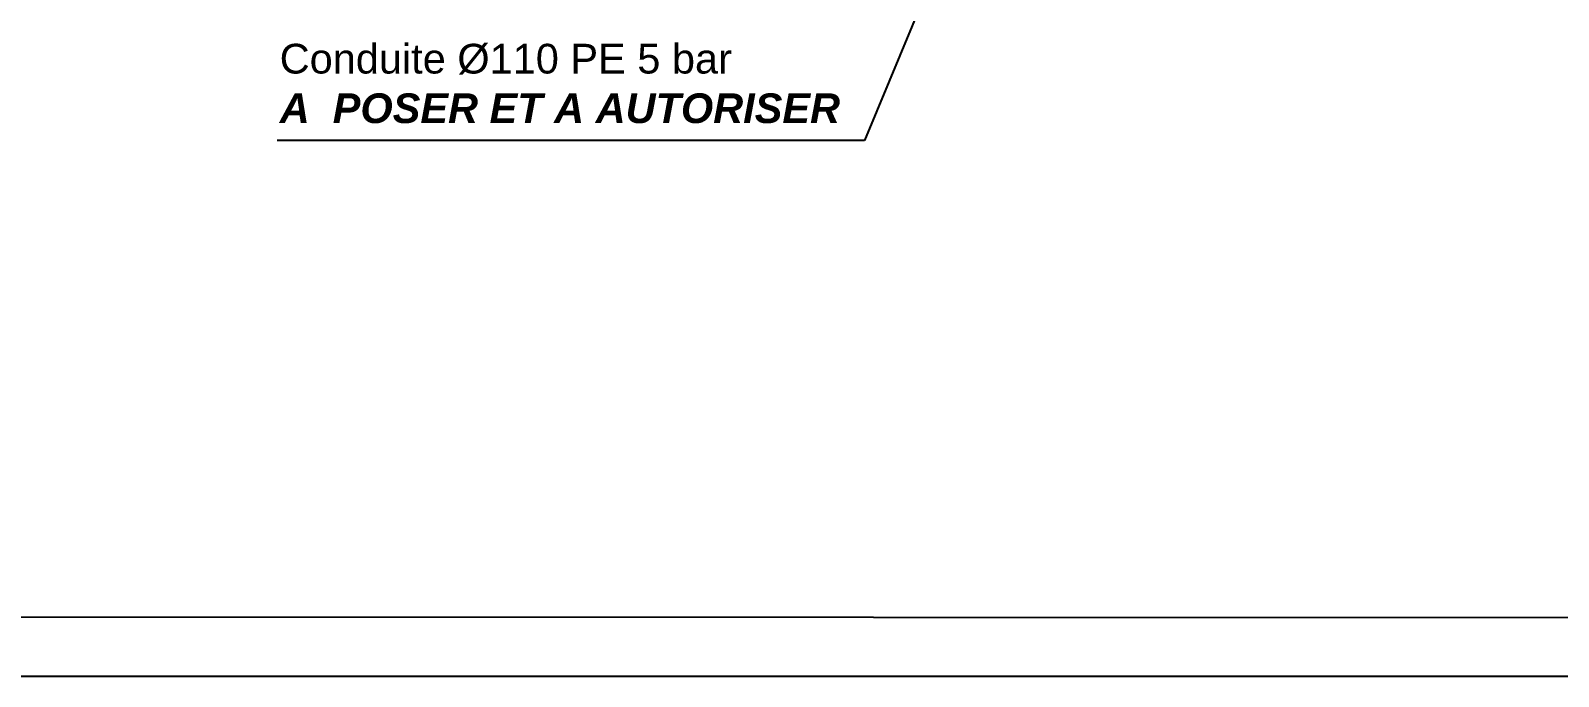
# Model space of a CAD drawing. Header units: millimetres. Extents: x 233857 to 235003, y 252930 to 253232.
# Drawn here: x 234323.7 to 234454.8, y 252930 to 252985.4 of the extents above; entities that cross this region are included whole.
import ezdxf

# ---------------------------------------------------------------- set-up
doc = ezdxf.new("R2010")
doc.units = ezdxf.units.MM
for name, color, linetype in [('1CARTOUCHE', 7, 'CONTINUOUS'), ('1GAZ_POSE', 1, 'CONTINUOUS'), ('1MP_POSE', 1, 'CONTINUOUS')]:
    doc.layers.add(name, color=color, linetype=linetype)
doc.styles.add('ROMANS', font='romans.shx')
doc.styles.get("Standard").update_dxf_attribs({"font": 'romans.shx', "width": 0.85})
doc.dimstyles.get("Standard").update_dxf_attribs({"dimtxt": 1.5, "dimasz": 1.2, "dimexe": 0.625, "dimexo": 0.625, "dimgap": 0.25, "dimtad": 1, "dimdec": 1, "dimzin": 0, "dimdsep": 46, "dimtxsty": 'Standard', "dimcen": -0.5, "dimadec": 0, "dimazin": 0, "dimtfac": 1, "dimtdec": 1, "dimtmove": 0, "dimatfit": 3, "dimfxl": 0, "dimtolj": 1, "dimtzin": 0, "dimarcsym": 0})

msp = doc.modelspace()

# ---------------------------------------------------------------- linework, layer by layer
at = {"layer": '1CARTOUCHE'}
for points in [[(233857.38, 253226.96), (235003.07, 253226.96), (235003.07, 252929.96), (233857.38, 252929.96)], [(234792.81, 253221.41), (233867.08, 253221.41), (233867.08, 252935.16), (234792.81, 252934.96)]]:
    msp.add_lwpolyline(points, close=True, dxfattribs=at)

# ---------------------------------------------------------------- texts
at = {"layer": '1MP_POSE', "linetype": 'Continuous', "insert": (234345.1, 252984.23), "char_height": 2.55, "attachment_point": 1, "style": 'ROMANS'}
msp.add_mtext('{\\fArial|b0|i0|c0|p34;Conduite %%C110 PE 5 bar}\\P{\\fArial|b1|i1|c0|p34;A  POSER ET A AUTORISER}', dxfattribs=at)

# ---------------------------------------------------------------- leaders
at = {"layer": '1GAZ_POSE', "linetype": 'Continuous', "annotation_type": 0, "has_hookline": 1, "hookline_direction": 1, "text_width": 48.16}
msp.add_leader([(234402.85, 252994.18), (234395.3, 252975.94), (234393.3, 252975.94)], dimstyle='Standard', override={"dimasz": 2}, dxfattribs=at)

doc.saveas('drawing.dxf')
